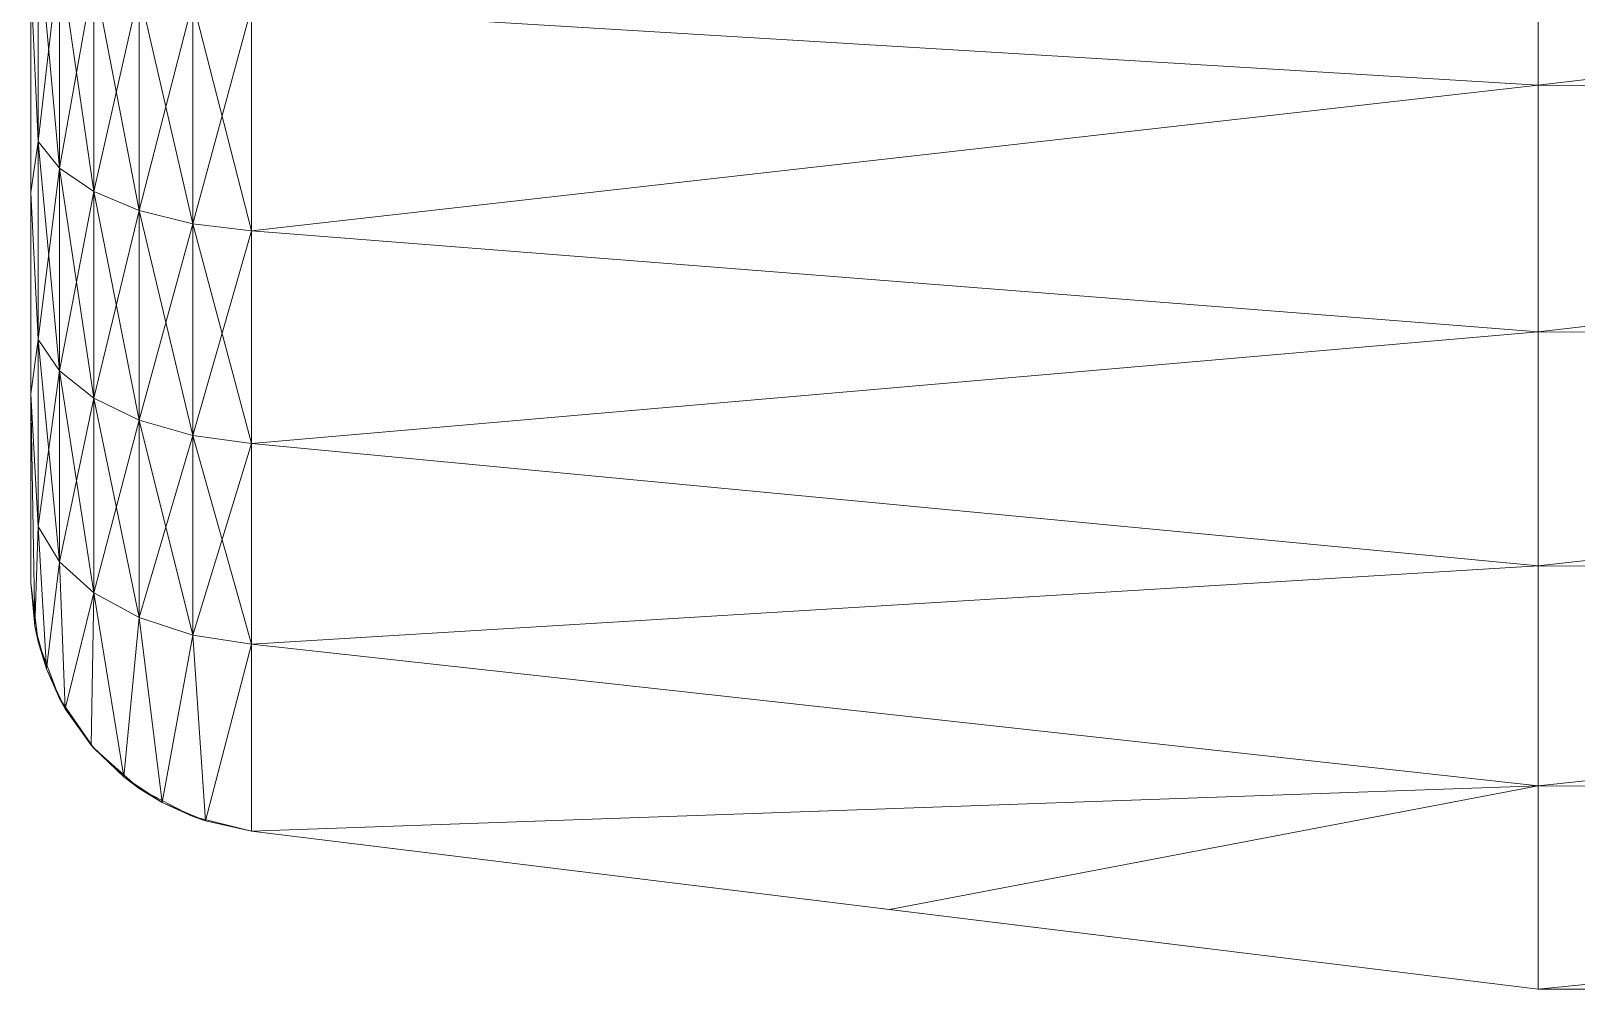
# Model space of a CAD drawing. Header units: millimetres. Extents: x 6495.02 to 6498.45, y 1663.36 to 1663.96.
# Drawn here: x 6497.98015 to 6497.98634, y 1663.72821 to 1663.73205 of the extents above; entities that cross this region are included whole.
import ezdxf

# ---------------------------------------------------------------- set-up
doc = ezdxf.new("R2010")
doc.units = ezdxf.units.MM

# ---------------------------------------------------------------- blocks, each defined once
blk = doc.blocks.new('SSSSS')
at = {"color": 7, "lineweight": 0}
for points in [[(159.084, 57.348, -86.099), (115.207, 59.335, -91.288), (159.084, 59.472, -91.704), (159.084, 57.348, -86.099)], [(187.176, 54.322, -87.795), (159.084, 57.348, -86.099), (159.084, 59.472, -91.704), (187.176, 54.322, -87.795)], [(159.084, 57.348, -86.099), (115.207, 57.207, -85.778), (115.207, 59.335, -91.288), (159.084, 57.348, -86.099)], [(159.084, 54.709, -80.717), (115.207, 57.207, -85.778), (159.084, 57.348, -86.099), (159.084, 54.709, -80.717)], [(159.084, 54.709, -80.717), (115.207, 54.582, -80.487), (115.207, 57.207, -85.778), (159.084, 54.709, -80.717)], [(187.176, 51.981, -82.922), (159.084, 54.709, -80.717), (159.084, 57.348, -86.099), (187.176, 51.981, -82.922)], [(187.176, 51.981, -82.922), (159.084, 57.348, -86.099), (187.176, 54.322, -87.795), (187.176, 51.981, -82.922)], [(159.084, 51.579, -75.604), (115.207, 54.582, -80.487), (159.084, 54.709, -80.717), (159.084, 51.579, -75.604)], [(187.176, 49.216, -78.276), (159.084, 51.579, -75.604), (159.084, 54.709, -80.717), (187.176, 49.216, -78.276)], [(187.176, 49.216, -78.276), (159.084, 54.709, -80.717), (187.176, 51.981, -82.922), (187.176, 49.216, -78.276)], [(159.084, 51.579, -75.604), (115.207, 51.481, -75.459), (115.207, 54.582, -80.487), (159.084, 51.579, -75.604)], [(187.176, 54.322, -87.795), (188.458, 54.03, -87.92), (187.176, 51.981, -82.922), (187.176, 54.322, -87.795)], [(187.176, 51.981, -82.922), (188.458, 54.03, -87.92), (188.458, 51.701, -83.072), (187.176, 51.981, -82.922)], [(188.458, 54.03, -87.92), (189.627, 53.464, -88.161), (188.458, 51.701, -83.072), (188.458, 54.03, -87.92)], [(188.458, 51.701, -83.072), (189.627, 53.464, -88.161), (189.627, 51.159, -83.363), (188.458, 51.701, -83.072)], [(189.627, 51.159, -83.363), (189.627, 53.464, -88.161), (190.615, 52.658, -88.505), (189.627, 51.159, -83.363)], [(189.627, 51.159, -83.363), (190.615, 52.658, -88.505), (190.615, 50.387, -83.777), (189.627, 51.159, -83.363)], [(190.615, 52.658, -88.505), (191.365, 51.657, -88.932), (190.615, 50.387, -83.777), (190.615, 52.658, -88.505)], [(187.176, 51.981, -82.922), (188.458, 51.701, -83.072), (187.176, 49.216, -78.276), (187.176, 51.981, -82.922)], [(187.176, 49.216, -78.276), (188.458, 51.701, -83.072), (188.458, 48.951, -78.451), (187.176, 49.216, -78.276)], [(188.458, 51.701, -83.072), (189.627, 51.159, -83.363), (188.458, 48.951, -78.451), (188.458, 51.701, -83.072)], [(190.615, 50.387, -83.777), (191.365, 51.657, -88.932), (191.365, 49.428, -84.291), (190.615, 50.387, -83.777)], [(191.365, 51.657, -88.932), (191.833, 50.521, -89.416), (191.365, 49.428, -84.291), (191.365, 51.657, -88.932)], [(159.084, 47.986, -70.806), (115.207, 51.481, -75.459), (159.084, 51.579, -75.604), (159.084, 47.986, -70.806)], [(159.084, 47.986, -70.806), (115.207, 47.93, -70.739), (115.207, 51.481, -75.459), (159.084, 47.986, -70.806)], [(187.176, 46.049, -73.895), (159.084, 47.986, -70.806), (159.084, 51.579, -75.604), (187.176, 46.049, -73.895)], [(187.176, 46.049, -73.895), (159.084, 51.579, -75.604), (187.176, 49.216, -78.276), (187.176, 46.049, -73.895)], [(188.458, 48.951, -78.451), (189.627, 51.159, -83.363), (189.627, 48.437, -78.789), (188.458, 48.951, -78.451)], [(189.627, 48.437, -78.789), (189.627, 51.159, -83.363), (190.615, 50.387, -83.777), (189.627, 48.437, -78.789)], [(189.627, 48.437, -78.789), (190.615, 50.387, -83.777), (190.615, 47.704, -79.27), (189.627, 48.437, -78.789)], [(190.615, 50.387, -83.777), (191.365, 49.428, -84.291), (190.615, 47.704, -79.27), (190.615, 50.387, -83.777)], [(191.365, 49.428, -84.291), (191.833, 50.521, -89.416), (191.833, 48.34, -84.875), (191.365, 49.428, -84.291)], [(191.833, 50.521, -89.416), (191.992, 48.636, -88.405), (191.833, 48.34, -84.875), (191.833, 50.521, -89.416)], [(190.615, 47.704, -79.27), (191.365, 49.428, -84.291), (191.365, 46.795, -79.868), (190.615, 47.704, -79.27)], [(191.365, 49.428, -84.291), (191.833, 48.34, -84.875), (191.365, 46.795, -79.868), (191.365, 49.428, -84.291)], [(187.176, 49.216, -78.276), (188.458, 48.951, -78.451), (187.176, 46.049, -73.895), (187.176, 49.216, -78.276)], [(187.176, 46.049, -73.895), (188.458, 48.951, -78.451), (188.458, 45.8, -74.093), (187.176, 46.049, -73.895)], [(188.458, 48.951, -78.451), (189.627, 48.437, -78.789), (188.458, 45.8, -74.093), (188.458, 48.951, -78.451)], [(191.833, 48.34, -84.875), (191.992, 48.636, -88.405), (191.992, 46.212, -83.759), (191.833, 48.34, -84.875)], [(191.992, 10.536, -106.863), (191.992, 46.212, -83.759), (191.992, 48.636, -88.405), (191.992, 10.536, -106.863)], [(188.458, 45.8, -74.093), (189.627, 48.437, -78.789), (189.627, 45.318, -74.475), (188.458, 45.8, -74.093)], [(189.627, 45.318, -74.475), (189.627, 48.437, -78.789), (190.615, 47.704, -79.27), (189.627, 45.318, -74.475)], [(191.365, 46.795, -79.868), (191.833, 48.34, -84.875), (191.833, 45.763, -80.546), (191.365, 46.795, -79.868)], [(191.833, 48.34, -84.875), (191.992, 46.212, -83.759), (191.833, 45.763, -80.546), (191.833, 48.34, -84.875)], [(159.084, 43.961, -66.364), (115.207, 47.93, -70.739), (159.084, 47.986, -70.806), (159.084, 43.961, -66.364)], [(115.207, 43.961, -66.364), (115.207, 47.93, -70.739), (159.084, 43.961, -66.364), (115.207, 43.961, -66.364)], [(159.084, 43.961, -66.364), (159.084, 47.986, -70.806), (173.244, 43.232, -68.103), (159.084, 43.961, -66.364)], [(173.244, 43.232, -68.103), (159.084, 47.986, -70.806), (187.176, 42.504, -69.814), (173.244, 43.232, -68.103)], [(187.176, 42.504, -69.814), (159.084, 47.986, -70.806), (187.176, 46.049, -73.895), (187.176, 42.504, -69.814)], [(189.627, 45.318, -74.475), (190.615, 47.704, -79.27), (190.615, 44.631, -75.02), (189.627, 45.318, -74.475)], [(190.615, 47.704, -79.27), (191.365, 46.795, -79.868), (190.615, 44.631, -75.02), (190.615, 47.704, -79.27)], [(190.615, 44.631, -75.02), (191.365, 46.795, -79.868), (191.365, 43.779, -75.696), (190.615, 44.631, -75.02)], [(191.365, 46.795, -79.868), (191.833, 45.763, -80.546), (191.365, 43.779, -75.696), (191.365, 46.795, -79.868)], [(187.176, 46.049, -73.895), (188.458, 45.8, -74.093), (188.181, 42.409, -70.035), (187.176, 46.049, -73.895)], [(188.181, 42.409, -70.035), (187.176, 42.504, -69.814), (187.176, 46.049, -73.895), (188.181, 42.409, -70.035)], [(191.833, 45.763, -80.546), (191.992, 46.212, -83.759), (191.992, 43.358, -79.363), (191.833, 45.763, -80.546)], [(191.992, 10.536, -106.863), (191.992, 43.358, -79.363), (191.992, 46.212, -83.759), (191.992, 10.536, -106.863)], [(188.181, 42.409, -70.035), (188.458, 45.8, -74.093), (189.122, 42.236, -70.436), (188.181, 42.409, -70.035)], [(189.122, 42.236, -70.436), (188.458, 45.8, -74.093), (189.627, 45.318, -74.475), (189.122, 42.236, -70.436)], [(191.365, 43.779, -75.696), (191.833, 45.763, -80.546), (191.833, 42.811, -76.463), (191.365, 43.779, -75.696)], [(191.833, 45.763, -80.546), (191.992, 43.358, -79.363), (191.833, 42.811, -76.463), (191.833, 45.763, -80.546)], [(189.122, 42.236, -70.436), (189.627, 45.318, -74.475), (189.96, 41.993, -70.996), (189.122, 42.236, -70.436)], [(189.96, 41.993, -70.996), (189.627, 45.318, -74.475), (190.615, 44.631, -75.02), (189.96, 41.993, -70.996)], [(189.96, 41.993, -70.996), (190.615, 44.631, -75.02), (190.673, 41.691, -71.69), (189.96, 41.993, -70.996)], [(190.673, 41.691, -71.69), (190.615, 44.631, -75.02), (191.24, 41.341, -72.486), (190.673, 41.691, -71.69)], [(191.24, 41.341, -72.486), (190.615, 44.631, -75.02), (191.365, 43.779, -75.696), (191.24, 41.341, -72.486)], [(115.207, 43.961, -66.364), (159.084, 43.961, -66.364), (115.207, -28.374, -66.364), (115.207, 43.961, -66.364)], [(115.207, -28.374, -66.364), (159.084, 43.961, -66.364), (159.084, -28.374, -66.364), (115.207, -28.374, -66.364)], [(159.084, 43.961, -66.364), (173.244, 43.232, -68.103), (159.084, -28.374, -66.364), (159.084, 43.961, -66.364)], [(191.24, 41.341, -72.486), (191.365, 43.779, -75.696), (191.654, 40.953, -73.361), (191.24, 41.341, -72.486)], [(191.654, 40.953, -73.361), (191.365, 43.779, -75.696), (191.833, 42.811, -76.463), (191.654, 40.953, -73.361)], [(159.084, -28.374, -66.364), (173.244, 43.232, -68.103), (173.244, -27.646, -68.103), (159.084, -28.374, -66.364)], [(173.244, -27.646, -68.103), (173.244, 43.232, -68.103), (187.176, -26.917, -69.814), (173.244, -27.646, -68.103)], [(187.176, -26.917, -69.814), (173.244, 43.232, -68.103), (187.176, 42.504, -69.814), (187.176, -26.917, -69.814)], [(191.905, 40.54, -74.286), (191.833, 42.811, -76.463), (191.992, 43.358, -79.363), (191.905, 40.54, -74.286)], [(191.905, 40.54, -74.286), (191.992, 43.358, -79.363), (191.992, 40.112, -75.233), (191.905, 40.54, -74.286)], [(191.992, 40.112, -75.233), (191.992, 43.358, -79.363), (191.992, 40.101, -75.257), (191.992, 40.112, -75.233)], [(191.992, 9.213, -106.315), (191.992, 40.101, -75.257), (191.992, 43.358, -79.363), (191.992, 9.213, -106.315)], [(191.992, 9.213, -106.315), (191.992, 43.358, -79.363), (191.992, 10.536, -106.863), (191.992, 9.213, -106.315)], [(191.654, 40.953, -73.361), (191.833, 42.811, -76.463), (191.905, 40.54, -74.286), (191.654, 40.953, -73.361)], [(188.181, 42.409, -70.035), (188.458, 19.364, -70.131), (187.176, 42.504, -69.814), (188.181, 42.409, -70.035)], [(187.176, 42.504, -69.814), (188.458, 19.364, -70.131), (188.458, -3.777, -70.131), (187.176, 42.504, -69.814)], [(187.176, 42.504, -69.814), (188.458, -3.777, -70.131), (188.181, -26.822, -70.035), (187.176, 42.504, -69.814)], [(188.181, -26.822, -70.035), (187.176, -26.917, -69.814), (187.176, 42.504, -69.814), (188.181, -26.822, -70.035)], [(189.122, 42.236, -70.436), (188.458, 19.364, -70.131), (188.181, 42.409, -70.035), (189.122, 42.236, -70.436)], [(189.122, 42.236, -70.436), (189.627, 19.364, -70.746), (188.458, 19.364, -70.131), (189.122, 42.236, -70.436)], [(189.96, 41.993, -70.996), (189.627, 19.364, -70.746), (189.122, 42.236, -70.436), (189.96, 41.993, -70.996)], [(189.96, 41.993, -70.996), (190.615, 19.364, -71.623), (189.627, 19.364, -70.746), (189.96, 41.993, -70.996)], [(190.673, 41.691, -71.69), (190.615, 19.364, -71.623), (189.96, 41.993, -70.996), (190.673, 41.691, -71.69)], [(191.24, 41.341, -72.486), (190.615, 19.364, -71.623), (190.673, 41.691, -71.69), (191.24, 41.341, -72.486)], [(191.24, 41.341, -72.486), (191.365, 19.364, -72.711), (190.615, 19.364, -71.623), (191.24, 41.341, -72.486)], [(191.654, 40.953, -73.361), (191.365, 19.364, -72.711), (191.24, 41.341, -72.486), (191.654, 40.953, -73.361)], [(191.654, 40.953, -73.361), (191.833, 19.364, -73.946), (191.365, 19.364, -72.711), (191.654, 40.953, -73.361)], [(191.905, 40.54, -74.286), (191.833, 19.364, -73.946), (191.654, 40.953, -73.361), (191.905, 40.54, -74.286)], [(191.905, 40.54, -74.286), (191.992, -24.525, -75.233), (191.833, 19.364, -73.946), (191.905, 40.54, -74.286)], [(191.992, 40.112, -75.233), (191.992, -24.525, -75.233), (191.905, 40.54, -74.286), (191.992, 40.112, -75.233)], [(191.992, 40.101, -75.257), (191.992, -24.525, -75.233), (191.992, 40.112, -75.233), (191.992, 40.101, -75.257)], [(191.992, 7.793, -106.128), (191.992, -24.514, -75.257), (191.992, 40.101, -75.257), (191.992, 7.793, -106.128)], [(191.992, 7.793, -106.128), (191.992, 40.101, -75.257), (191.992, 9.213, -106.315), (191.992, 7.793, -106.128)], [(191.992, -24.514, -75.257), (191.992, -24.525, -75.233), (191.992, 40.101, -75.257), (191.992, -24.514, -75.257)], [(188.458, 19.364, -70.131), (189.627, 19.364, -70.746), (189.627, -3.777, -70.746), (188.458, 19.364, -70.131)], [(188.458, -3.777, -70.131), (188.458, 19.364, -70.131), (189.627, -3.777, -70.746), (188.458, -3.777, -70.131)], [(189.627, 19.364, -70.746), (190.615, 19.364, -71.623), (190.615, -3.777, -71.623), (189.627, 19.364, -70.746)], [(189.627, -3.777, -70.746), (189.627, 19.364, -70.746), (190.615, -3.777, -71.623), (189.627, -3.777, -70.746)], [(190.615, 19.364, -71.623), (191.365, 19.364, -72.711), (191.365, -3.777, -72.711), (190.615, 19.364, -71.623)], [(190.615, -3.777, -71.623), (190.615, 19.364, -71.623), (191.365, -3.777, -72.711), (190.615, -3.777, -71.623)], [(191.365, 19.364, -72.711), (191.833, 19.364, -73.946), (191.833, -3.777, -73.946), (191.365, 19.364, -72.711)], [(191.365, -3.777, -72.711), (191.365, 19.364, -72.711), (191.833, -3.777, -73.946), (191.365, -3.777, -72.711)], [(191.992, -24.525, -75.233), (191.833, -3.777, -73.946), (191.833, 19.364, -73.946), (191.992, -24.525, -75.233)], [(191.992, 6.374, -106.315), (191.992, -24.514, -75.257), (191.992, 7.793, -106.128), (191.992, 6.374, -106.315)], [(191.992, 5.051, -106.863), (191.992, -27.772, -79.363), (191.992, 6.374, -106.315), (191.992, 5.051, -106.863)], [(191.992, 6.374, -106.315), (191.992, -27.772, -79.363), (191.992, -24.514, -75.257), (191.992, 6.374, -106.315)], [(191.992, 5.051, -106.863), (191.992, -33.05, -88.405), (191.992, -30.625, -83.759), (191.992, 5.051, -106.863)], [(191.992, 5.051, -106.863), (191.992, -30.625, -83.759), (191.992, -27.772, -79.363), (191.992, 5.051, -106.863)], [(188.181, -26.822, -70.035), (188.458, -3.777, -70.131), (189.122, -26.649, -70.436), (188.181, -26.822, -70.035)], [(189.122, -26.649, -70.436), (188.458, -3.777, -70.131), (189.627, -3.777, -70.746), (189.122, -26.649, -70.436)], [(189.122, -26.649, -70.436), (189.627, -3.777, -70.746), (189.96, -26.407, -70.996), (189.122, -26.649, -70.436)], [(189.96, -26.407, -70.996), (189.627, -3.777, -70.746), (190.615, -3.777, -71.623), (189.96, -26.407, -70.996)], [(189.96, -26.407, -70.996), (190.615, -3.777, -71.623), (190.673, -26.104, -71.69), (189.96, -26.407, -70.996)], [(190.673, -26.104, -71.69), (190.615, -3.777, -71.623), (191.24, -25.754, -72.486), (190.673, -26.104, -71.69)], [(191.24, -25.754, -72.486), (190.615, -3.777, -71.623), (191.365, -3.777, -72.711), (191.24, -25.754, -72.486)], [(191.24, -25.754, -72.486), (191.365, -3.777, -72.711), (191.654, -25.367, -73.361), (191.24, -25.754, -72.486)], [(191.654, -25.367, -73.361), (191.365, -3.777, -72.711), (191.833, -3.777, -73.946), (191.654, -25.367, -73.361)], [(191.654, -25.367, -73.361), (191.833, -3.777, -73.946), (191.905, -24.953, -74.286), (191.654, -25.367, -73.361)], [(191.905, -24.953, -74.286), (191.833, -3.777, -73.946), (191.992, -24.525, -75.233), (191.905, -24.953, -74.286)], [(191.992, -27.772, -79.363), (191.905, -24.953, -74.286), (191.992, -24.525, -75.233), (191.992, -27.772, -79.363)], [(191.992, -27.772, -79.363), (191.992, -24.525, -75.233), (191.992, -24.514, -75.257), (191.992, -27.772, -79.363)], [(191.833, -27.224, -76.463), (191.654, -25.367, -73.361), (191.905, -24.953, -74.286), (191.833, -27.224, -76.463)], [(191.833, -27.224, -76.463), (191.905, -24.953, -74.286), (191.992, -27.772, -79.363), (191.833, -27.224, -76.463)], [(191.365, -28.192, -75.696), (191.24, -25.754, -72.486), (191.654, -25.367, -73.361), (191.365, -28.192, -75.696)], [(191.365, -28.192, -75.696), (191.654, -25.367, -73.361), (191.833, -27.224, -76.463), (191.365, -28.192, -75.696)], [(190.615, -29.044, -75.02), (190.673, -26.104, -71.69), (191.24, -25.754, -72.486), (190.615, -29.044, -75.02)], [(190.615, -29.044, -75.02), (191.24, -25.754, -72.486), (191.365, -28.192, -75.696), (190.615, -29.044, -75.02)], [(189.96, -26.407, -70.996), (190.673, -26.104, -71.69), (190.615, -29.044, -75.02), (189.96, -26.407, -70.996)], [(188.181, -26.822, -70.035), (189.122, -26.649, -70.436), (188.458, -30.213, -74.093), (188.181, -26.822, -70.035)], [(188.458, -30.213, -74.093), (189.122, -26.649, -70.436), (189.627, -29.731, -74.475), (188.458, -30.213, -74.093)], [(189.122, -26.649, -70.436), (189.96, -26.407, -70.996), (189.627, -29.731, -74.475), (189.122, -26.649, -70.436)], [(189.627, -29.731, -74.475), (189.96, -26.407, -70.996), (190.615, -29.044, -75.02), (189.627, -29.731, -74.475)], [(187.176, -30.462, -73.895), (159.084, -32.4, -70.806), (187.176, -26.917, -69.814), (187.176, -30.462, -73.895)], [(187.176, -26.917, -69.814), (159.084, -32.4, -70.806), (159.084, -28.374, -66.364), (187.176, -26.917, -69.814)], [(187.176, -26.917, -69.814), (159.084, -28.374, -66.364), (173.244, -27.646, -68.103), (187.176, -26.917, -69.814)], [(188.458, -30.213, -74.093), (187.176, -30.462, -73.895), (188.181, -26.822, -70.035), (188.458, -30.213, -74.093)], [(188.181, -26.822, -70.035), (187.176, -30.462, -73.895), (187.176, -26.917, -69.814), (188.181, -26.822, -70.035)], [(191.833, -27.224, -76.463), (191.833, -30.176, -80.546), (191.365, -31.209, -79.868), (191.833, -27.224, -76.463)], [(191.833, -27.224, -76.463), (191.365, -31.209, -79.868), (191.365, -28.192, -75.696), (191.833, -27.224, -76.463)], [(191.833, -27.224, -76.463), (191.992, -27.772, -79.363), (191.833, -30.176, -80.546), (191.833, -27.224, -76.463)], [(191.833, -30.176, -80.546), (191.992, -27.772, -79.363), (191.992, -30.625, -83.759), (191.833, -30.176, -80.546)], [(191.365, -31.209, -79.868), (190.615, -32.117, -79.27), (191.365, -28.192, -75.696), (191.365, -31.209, -79.868)], [(191.365, -28.192, -75.696), (190.615, -32.117, -79.27), (190.615, -29.044, -75.02), (191.365, -28.192, -75.696)], [(159.084, -32.4, -70.806), (115.207, -32.344, -70.739), (159.084, -28.374, -66.364), (159.084, -32.4, -70.806)], [(159.084, -28.374, -66.364), (115.207, -32.344, -70.739), (115.207, -28.374, -66.364), (159.084, -28.374, -66.364)], [(189.627, -29.731, -74.475), (190.615, -29.044, -75.02), (189.627, -32.85, -78.789), (189.627, -29.731, -74.475)], [(189.627, -32.85, -78.789), (190.615, -29.044, -75.02), (190.615, -32.117, -79.27), (189.627, -32.85, -78.789)], [(188.458, -30.213, -74.093), (189.627, -29.731, -74.475), (188.458, -33.364, -78.451), (188.458, -30.213, -74.093)], [(188.458, -33.364, -78.451), (189.627, -29.731, -74.475), (189.627, -32.85, -78.789), (188.458, -33.364, -78.451)], [(188.458, -33.364, -78.451), (187.176, -33.63, -78.276), (188.458, -30.213, -74.093), (188.458, -33.364, -78.451)], [(188.458, -30.213, -74.093), (187.176, -33.63, -78.276), (187.176, -30.462, -73.895), (188.458, -30.213, -74.093)], [(191.833, -30.176, -80.546), (191.833, -32.753, -84.875), (191.365, -33.842, -84.291), (191.833, -30.176, -80.546)], [(191.833, -30.176, -80.546), (191.365, -33.842, -84.291), (191.365, -31.209, -79.868), (191.833, -30.176, -80.546)], [(191.833, -30.176, -80.546), (191.992, -30.625, -83.759), (191.833, -32.753, -84.875), (191.833, -30.176, -80.546)], [(159.084, -32.4, -70.806), (187.176, -30.462, -73.895), (159.084, -35.993, -75.604), (159.084, -32.4, -70.806)], [(159.084, -35.993, -75.604), (187.176, -30.462, -73.895), (187.176, -33.63, -78.276), (159.084, -35.993, -75.604)], [(191.833, -32.753, -84.875), (191.992, -30.625, -83.759), (191.992, -33.05, -88.405), (191.833, -32.753, -84.875)], [(191.365, -33.842, -84.291), (190.615, -34.8, -83.777), (191.365, -31.209, -79.868), (191.365, -33.842, -84.291)], [(191.365, -31.209, -79.868), (190.615, -34.8, -83.777), (190.615, -32.117, -79.27), (191.365, -31.209, -79.868)], [(159.084, -32.4, -70.806), (115.207, -35.894, -75.459), (115.207, -32.344, -70.739), (159.084, -32.4, -70.806)], [(189.627, -32.85, -78.789), (190.615, -32.117, -79.27), (189.627, -35.573, -83.363), (189.627, -32.85, -78.789)], [(189.627, -35.573, -83.363), (190.615, -32.117, -79.27), (190.615, -34.8, -83.777), (189.627, -35.573, -83.363)], [(159.084, -35.993, -75.604), (115.207, -35.894, -75.459), (159.084, -32.4, -70.806), (159.084, -35.993, -75.604)], [(188.458, -33.364, -78.451), (189.627, -32.85, -78.789), (188.458, -36.115, -83.072), (188.458, -33.364, -78.451)], [(188.458, -36.115, -83.072), (189.627, -32.85, -78.789), (189.627, -35.573, -83.363), (188.458, -36.115, -83.072)], [(191.833, -32.753, -84.875), (191.833, -34.935, -89.416), (191.365, -36.071, -88.932), (191.833, -32.753, -84.875)], [(191.833, -32.753, -84.875), (191.365, -36.071, -88.932), (191.365, -33.842, -84.291), (191.833, -32.753, -84.875)], [(191.833, -32.753, -84.875), (191.992, -33.05, -88.405), (191.833, -34.935, -89.416), (191.833, -32.753, -84.875)], [(188.458, -36.115, -83.072), (187.176, -36.395, -82.922), (188.458, -33.364, -78.451), (188.458, -36.115, -83.072)], [(188.458, -33.364, -78.451), (187.176, -36.395, -82.922), (187.176, -33.63, -78.276), (188.458, -33.364, -78.451)], [(159.084, -35.993, -75.604), (187.176, -33.63, -78.276), (159.084, -39.122, -80.717), (159.084, -35.993, -75.604)], [(159.084, -39.122, -80.717), (187.176, -33.63, -78.276), (187.176, -36.395, -82.922), (159.084, -39.122, -80.717)], [(191.365, -36.071, -88.932), (190.615, -37.071, -88.505), (191.365, -33.842, -84.291), (191.365, -36.071, -88.932)], [(191.365, -33.842, -84.291), (190.615, -37.071, -88.505), (190.615, -34.8, -83.777), (191.365, -33.842, -84.291)], [(189.627, -35.573, -83.363), (190.615, -34.8, -83.777), (189.627, -37.878, -88.161), (189.627, -35.573, -83.363)], [(189.627, -37.878, -88.161), (190.615, -34.8, -83.777), (190.615, -37.071, -88.505), (189.627, -37.878, -88.161)], [(188.458, -36.115, -83.072), (189.627, -35.573, -83.363), (188.458, -38.443, -87.92), (188.458, -36.115, -83.072)], [(188.458, -38.443, -87.92), (189.627, -35.573, -83.363), (189.627, -37.878, -88.161), (188.458, -38.443, -87.92)], [(159.084, -35.993, -75.604), (115.207, -38.995, -80.487), (115.207, -35.894, -75.459), (159.084, -35.993, -75.604)], [(159.084, -39.122, -80.717), (115.207, -38.995, -80.487), (159.084, -35.993, -75.604), (159.084, -39.122, -80.717)], [(159.084, -39.122, -80.717), (187.176, -36.395, -82.922), (159.084, -41.761, -86.099), (159.084, -39.122, -80.717)], [(159.084, -41.761, -86.099), (187.176, -36.395, -82.922), (187.176, -38.735, -87.795), (159.084, -41.761, -86.099)], [(188.458, -38.443, -87.92), (187.176, -38.735, -87.795), (188.458, -36.115, -83.072), (188.458, -38.443, -87.92)], [(188.458, -36.115, -83.072), (187.176, -38.735, -87.795), (187.176, -36.395, -82.922), (188.458, -36.115, -83.072)], [(159.084, -41.761, -86.099), (187.176, -38.735, -87.795), (159.084, -43.886, -91.704), (159.084, -41.761, -86.099)], [(159.084, -39.122, -80.717), (115.207, -41.621, -85.778), (115.207, -38.995, -80.487), (159.084, -39.122, -80.717)], [(159.084, -41.761, -86.099), (115.207, -41.621, -85.778), (159.084, -39.122, -80.717), (159.084, -41.761, -86.099)], [(159.084, -41.761, -86.099), (115.207, -43.748, -91.288), (115.207, -41.621, -85.778), (159.084, -41.761, -86.099)], [(159.084, -43.886, -91.704), (115.207, -43.748, -91.288), (159.084, -41.761, -86.099), (159.084, -43.886, -91.704)]]:
    blk.add_polyline3d(points, dxfattribs=at)

msp = doc.modelspace()

# ---------------------------------------------------------------- block references
at = {"color": 18, "extrusion": (-2.22045e-16, -1, 2.22045e-16), "xscale": -0.0001834019668714366, "yscale": 0.0001834019668714366, "zscale": 0.0001834019668714366}
msp.add_blockref('SSSSS', (6498.0153607, -0.0292371, -1663.7160415), dxfattribs=at)

doc.saveas('drawing.dxf')
